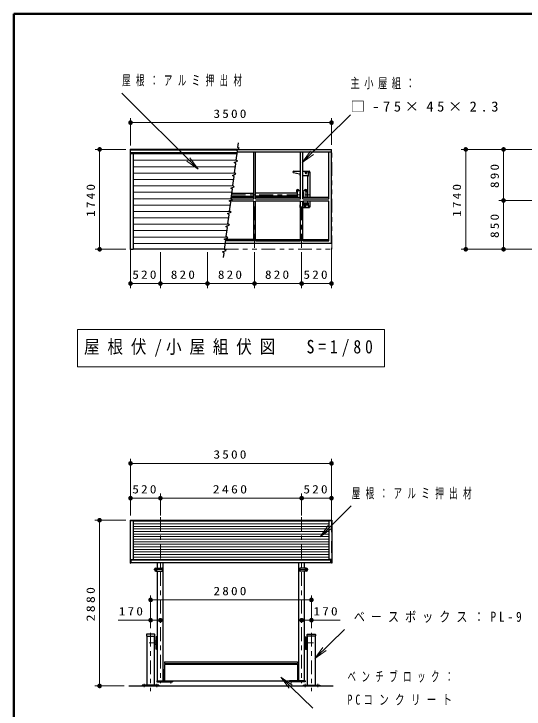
# Model space of a CAD drawing. Units: millimetres on the paper, scale 1:80. Extents: x -385 to 0, y 0 to 267.
# Drawn here: x -385 to -274, y 115.6 to 267 of the extents above; entities that cross this region are included whole.
import ezdxf

# ---------------------------------------------------------------- set-up
doc = ezdxf.new("R2010")
doc.units = ezdxf.units.MM
for name, pattern in [('USER1', [4.5, 2.5, -2]), ('USER2', [6, 3, -1, 1, -1]), ('USER3', [8, 3, -1, 1, -1, 1, -1])]:
    doc.linetypes.add(name, pattern=pattern)
doc.layers.add('1_80', color=7, linetype='Continuous', lineweight=25)
doc.layers.add('A3図枠', color=7, linetype='Continuous', lineweight=13)
doc.styles.add('ＭＳ ゴシック', font='')
doc.styles.get('ＭＳ ゴシック').set_extended_font_data('MS Gothic')

# ---------------------------------------------------------------- blocks, each defined once
blk = doc.blocks.new('open_arrow')
at = {"color": 0, "linetype": 'Continuous', "lineweight": -2}
blk.add_lwpolyline([(7.5, 1.25), (0, 0), (7.5, -1.25)], dxfattribs=at)
blk = doc.blocks.new('filled_dot')
at = {"color": 0, "linetype": 'Continuous', "lineweight": -2, "const_width": 1.25}
blk.add_lwpolyline([(-0.625, 0, 1), (0.625, 0, 1)], format="xyb", close=True, dxfattribs=at)

msp = doc.modelspace()

# ---------------------------------------------------------------- linework, layer by layer
at = {"layer": '1_80', "lineweight": 13}
for p, q in [((-344.912, 233.179), (-361.53, 249.772)), ((-359.619, 238.318), (-359.619, 244.325)), ((-322.244, 234.634), (-311.751, 245.013)), ((-315.869, 238.477), (-315.869, 244.325)), ((-359.619, 243.325), (-315.869, 243.325)), ((-360.659, 237.504), (-367.342, 237.504)), ((-366.342, 215.754), (-366.342, 237.504)), ((-359.659, 237.318), (-336.343, 237.318)), ((-359.659, 236.826), (-336.406, 236.826)), ((-264.242, 237.504), (-287.644, 237.504)), ((-286.644, 215.754), (-286.644, 237.504)), ((-278.422, 226.379), (-278.422, 237.504)), ((-336.626, 235.127), (-359.059, 235.127)), ((-336.806, 233.735), (-359.059, 233.735)), ((-336.985, 232.342), (-359.059, 232.342)), ((-337.165, 230.949), (-359.059, 230.949)), ((-337.345, 229.556), (-359.059, 229.556)), ((-337.525, 228.164), (-359.059, 228.164)), ((-337.705, 226.771), (-359.059, 226.771)), ((-262.886, 226.379), (-279.422, 226.379)), ((-278.422, 215.754), (-278.422, 226.379)), ((-337.885, 225.378), (-359.059, 225.378)), ((-338.064, 223.986), (-359.059, 223.986)), ((-338.244, 222.593), (-359.059, 222.593)), ((-338.424, 221.2), (-359.059, 221.2)), ((-338.604, 219.807), (-359.059, 219.807)), ((-338.784, 218.415), (-359.059, 218.415)), ((-338.963, 217.022), (-359.059, 217.022)), ((-360.659, 215.754), (-367.342, 215.754)), ((-359.619, 216.048), (-359.619, 207.292)), ((-353.119, 215.094), (-353.119, 207.292)), ((-342.869, 215.094), (-342.869, 207.292)), ((-332.619, 215.094), (-332.619, 207.292)), ((-322.369, 215.094), (-322.369, 207.292)), ((-315.869, 216.048), (-315.869, 207.292)), ((-264.242, 215.754), (-287.644, 215.754)), ((-353.119, 208.292), (-359.619, 208.292)), ((-342.869, 208.292), (-353.119, 208.292)), ((-332.619, 208.292), (-342.869, 208.292)), ((-322.369, 208.292), (-332.619, 208.292)), ((-315.869, 208.292), (-322.369, 208.292)), ((-371.144, 198.261), (-371.144, 190.127)), ((-304.344, 198.261), (-371.144, 198.261)), ((-304.344, 190.127), (-304.344, 198.261)), ((-371.144, 190.127), (-304.344, 190.127)), ((-359.619, 157.797), (-359.619, 170.142)), ((-315.869, 156.717), (-315.869, 170.142)), ((-359.619, 169.142), (-315.869, 169.142)), ((-353.119, 157.779), (-353.119, 162.564)), ((-322.369, 157.779), (-322.369, 162.564)), ((-359.619, 161.564), (-353.119, 161.564)), ((-353.119, 161.564), (-322.369, 161.564)), ((-322.369, 161.564), (-315.869, 161.564)), ((-318.371, 153.184), (-311.597, 159.874)), ((-360.659, 156.768), (-367.358, 156.768)), ((-366.358, 120.681), (-366.358, 156.768)), ((-359.059, 156.542), (-316.429, 156.542)), ((-359.059, 155.985), (-316.429, 155.985)), ((-359.059, 155.428), (-316.429, 155.428)), ((-359.059, 154.87), (-316.429, 154.87)), ((-359.059, 154.313), (-316.429, 154.313)), ((-359.059, 153.756), (-316.429, 153.756)), ((-359.059, 153.199), (-316.429, 153.199)), ((-359.059, 152.642), (-316.429, 152.642)), ((-359.059, 152.085), (-316.429, 152.085)), ((-359.059, 151.528), (-316.429, 151.528)), ((-359.059, 150.971), (-316.429, 150.971)), ((-359.059, 150.414), (-316.429, 150.414)), ((-359.059, 149.857), (-316.429, 149.857)), ((-359.059, 149.3), (-316.429, 149.3)), ((-359.059, 148.743), (-316.429, 148.743)), ((-359.619, 148.185), (-315.869, 148.185)), ((-359.494, 148.084), (-315.994, 148.084)), ((-355.244, 133.259), (-355.244, 140.411)), ((-355.244, 139.411), (-320.244, 139.411)), ((-320.244, 133.259), (-320.244, 140.411)), ((-362.272, 135), (-353.119, 135)), ((-322.369, 135), (-313.965, 135)), ((-319.511, 126.624), (-313.05, 132.991)), ((-326.902, 122.614), (-319.916, 115.833)), ((-360.994, 120.681), (-367.358, 120.681))]:
    msp.add_line(p, q, dxfattribs=at)
at = {"layer": '1_80'}
for p, q in [((-359.659, 237.545), (-359.659, 215.697)), ((-359.659, 237.545), (-336.314, 237.545)), ((-359.659, 236.585), (-336.438, 236.585)), ((-359.059, 236.567), (-359.059, 215.697)), ((-336.39, 236.951), (-315.869, 236.951)), ((-336.384, 236.998), (-315.869, 236.998)), ((-336.322, 237.477), (-315.869, 237.477)), ((-332.807, 226.733), (-332.807, 236.951)), ((-332.432, 226.733), (-332.432, 236.951)), ((-322.651, 226.733), (-322.651, 236.951)), ((-322.088, 226.733), (-322.088, 236.951)), ((-316.432, 226.733), (-316.432, 236.951)), ((-315.869, 217.048), (-315.869, 237.477)), ((-322.827, 232.139), (-324.123, 232.382)), ((-324.088, 232.754), (-322.651, 232.754)), ((-322.776, 232.077), (-322.776, 231.879)), ((-322.088, 232.754), (-320.713, 232.754)), ((-322.088, 231.817), (-320.938, 231.817)), ((-321.432, 232.615), (-321.582, 232.528)), ((-321.582, 232.528), (-321.582, 232.355)), ((-321.582, 232.355), (-321.432, 232.269)), ((-321.282, 232.528), (-321.432, 232.615)), ((-321.432, 232.269), (-321.282, 232.355)), ((-321.282, 232.355), (-321.282, 232.528)), ((-337.665, 227.082), (-332.807, 227.082)), ((-337.634, 227.317), (-332.807, 227.317)), ((-337.554, 227.942), (-332.807, 227.942)), ((-323.369, 227.942), (-332.432, 227.942)), ((-323.369, 227.317), (-332.432, 227.317)), ((-332.432, 227.082), (-322.651, 227.082)), ((-322.776, 228.129), (-322.776, 227.082)), ((-322.713, 228.192), (-322.651, 228.192)), ((-322.088, 228.192), (-322.026, 228.192)), ((-322.088, 227.082), (-316.432, 227.082)), ((-321.963, 228.129), (-321.963, 227.082)), ((-332.807, 226.211), (-337.777, 226.211)), ((-337.71, 226.733), (-332.807, 226.733)), ((-332.807, 217.57), (-332.807, 226.211)), ((-332.432, 226.733), (-322.651, 226.733)), ((-332.432, 217.57), (-332.432, 226.211)), ((-322.651, 226.211), (-332.432, 226.211)), ((-322.651, 217.57), (-322.651, 226.211)), ((-322.088, 226.733), (-316.432, 226.733)), ((-322.088, 217.57), (-322.088, 226.211)), ((-316.432, 226.211), (-322.088, 226.211)), ((-322.044, 226.211), (-322.044, 225.442)), ((-322.044, 225.849), (-320.938, 225.849)), ((-322.044, 225.849), (-322.044, 225.574)), ((-322.044, 225.574), (-320.938, 225.574)), ((-316.432, 217.57), (-316.432, 226.211)), ((-322.776, 225.379), (-322.776, 224.879)), ((-322.713, 225.442), (-322.651, 225.442)), ((-322.713, 224.817), (-322.651, 224.817)), ((-322.088, 225.442), (-320.938, 225.442)), ((-322.088, 224.817), (-320.713, 224.817)), ((-321.651, 225.302), (-321.801, 225.216)), ((-321.801, 225.216), (-321.801, 225.043)), ((-321.801, 225.043), (-321.651, 224.956)), ((-321.501, 225.216), (-321.651, 225.302)), ((-321.651, 224.956), (-321.501, 225.043)), ((-321.501, 225.043), (-321.501, 225.216)), ((-315.869, 217.048), (-338.975, 217.048)), ((-332.807, 217.57), (-338.908, 217.57)), ((-332.807, 217.918), (-338.863, 217.918)), ((-332.432, 217.918), (-322.651, 217.918)), ((-332.432, 217.57), (-322.651, 217.57)), ((-322.088, 217.918), (-316.432, 217.918)), ((-322.088, 217.57), (-316.432, 217.57)), ((-359.059, 215.697), (-359.659, 215.697)), ((-339.143, 215.746), (-359.059, 215.746)), ((-359.659, 156.779), (-359.659, 147.385)), ((-359.659, 156.779), (-315.829, 156.779)), ((-359.659, 156.693), (-315.829, 156.693)), ((-359.059, 156.693), (-359.059, 148.185)), ((-316.429, 156.643), (-359.059, 156.643)), ((-316.429, 156.693), (-316.429, 148.185)), ((-315.829, 156.779), (-315.829, 147.385)), ((-359.659, 148.232), (-359.059, 148.232)), ((-359.659, 147.385), (-359.619, 147.385)), ((-359.619, 148.185), (-359.619, 147.385)), ((-359.619, 147.594), (-359.494, 147.594)), ((-359.494, 147.531), (-359.494, 148.185)), ((-359.494, 147.531), (-315.994, 147.531)), ((-315.829, 148.232), (-316.429, 148.232)), ((-315.994, 147.531), (-315.994, 148.185)), ((-315.869, 147.594), (-315.994, 147.594)), ((-315.869, 148.185), (-315.869, 147.385)), ((-315.829, 147.385), (-315.869, 147.385)), ((-354.144, 130.399), (-354.401, 130.399)), ((-354.144, 131.399), (-354.144, 128.712)), ((-353.944, 131.399), (-354.144, 131.399)), ((-353.944, 131.399), (-353.944, 128.712)), ((-321.544, 131.399), (-321.344, 131.399)), ((-321.544, 131.399), (-321.544, 128.712)), ((-321.344, 131.399), (-321.344, 128.712)), ((-321.344, 130.399), (-321.088, 130.399)), ((-354.144, 129.712), (-354.401, 129.712)), ((-353.944, 128.712), (-354.144, 128.712)), ((-321.544, 128.712), (-321.344, 128.712)), ((-321.344, 129.712), (-321.088, 129.712)), ((-359.994, 120.681), (-315.494, 120.681))]:
    msp.add_line(p, q, dxfattribs=at)
at = {"layer": '1_80', "linetype": 'USER1', "lineweight": 13}
for p, q in [((-359.619, 236.567), (-359.619, 215.697)), ((-359.619, 156.693), (-359.619, 147.385)), ((-315.869, 156.693), (-315.869, 147.385))]:
    msp.add_line(p, q, dxfattribs=at)
at = {"layer": '1_80', "linetype": 'USER3', "lineweight": 13}
for p, q in [((-315.829, 215.746), (-315.829, 237.477)), ((-339.143, 215.746), (-315.829, 215.746))]:
    msp.add_line(p, q, dxfattribs=at)
at = {"layer": '1_80', "color": 2}
for p, q in [((-321.001, 231.629), (-321.063, 231.629)), ((-321.063, 231.629), (-321.063, 227.082)), ((-320.938, 232.567), (-320.938, 231.692)), ((-320.563, 232.629), (-320.876, 232.629)), ((-320.563, 232.629), (-320.563, 227.082)), ((-321.063, 226.211), (-321.063, 225.942)), ((-321.001, 225.942), (-321.063, 225.942)), ((-320.938, 225.879), (-320.938, 225.004)), ((-320.563, 226.211), (-320.563, 224.942)), ((-320.563, 224.942), (-320.876, 224.942))]:
    msp.add_line(p, q, dxfattribs=at)
at = {"layer": '1_80', "linetype": 'USER2', "lineweight": 13}
for p, q in [((-320.813, 232.569), (-320.813, 232.331)), ((-337.594, 227.629), (-319.754, 227.629)), ((-332.619, 216.094), (-332.619, 226.211)), ((-322.369, 216.094), (-322.369, 226.211)), ((-320.813, 225.256), (-320.813, 225.019)), ((-355.244, 132.259), (-355.244, 119.563)), ((-320.244, 132.259), (-320.244, 119.563))]:
    msp.add_line(p, q, dxfattribs=at)
at = {"layer": '1_80', "color": 4, "linetype": 'USER2', "lineweight": 13}
for p, q in [((-323.244, 228.802), (-323.244, 228.206)), ((-321.494, 228.802), (-321.494, 228.206)), ((-323.543, 228.504), (-322.946, 228.504)), ((-321.793, 228.504), (-321.196, 228.504)), ((-353.119, 157.459), (-353.119, 121.323)), ((-322.369, 157.459), (-322.369, 121.323)), ((-354.571, 146.001), (-352.494, 146.001)), ((-353.775, 146.001), (-354.333, 146.001)), ((-354.057, 146.195), (-354.057, 145.807)), ((-320.918, 146.001), (-322.994, 146.001)), ((-321.714, 146.001), (-321.155, 146.001)), ((-321.432, 146.195), (-321.432, 145.807)), ((-353.639, 131.149), (-354.046, 131.149)), ((-321.85, 131.149), (-321.442, 131.149)), ((-353.639, 130.056), (-355.572, 130.056)), ((-353.639, 128.962), (-354.046, 128.962)), ((-321.85, 130.056), (-319.8, 130.056)), ((-321.85, 128.962), (-321.442, 128.962)), ((-350.869, 121.185), (-350.869, 121.759)), ((-324.619, 121.185), (-324.619, 121.759))]:
    msp.add_line(p, q, dxfattribs=at)
at = {"layer": '1_80', "color": 4}
for p, q in [((-323.068, 228.681), (-322.839, 228.452)), ((-321.671, 228.681), (-321.9, 228.452)), ((-323.369, 228.174), (-323.369, 227.085)), ((-321.369, 227.085), (-321.369, 228.174)), ((-353.744, 146.313), (-353.744, 147.531)), ((-352.494, 121.781), (-352.494, 147.531)), ((-322.994, 121.781), (-322.994, 147.531)), ((-321.744, 146.313), (-321.744, 147.531)), ((-354.119, 146.313), (-352.782, 146.313)), ((-354.119, 146.157), (-353.994, 146.157)), ((-354.119, 145.845), (-353.994, 145.845)), ((-354.119, 145.688), (-352.782, 145.688)), ((-353.744, 121.781), (-353.744, 145.688)), ((-352.719, 146.251), (-352.719, 145.751)), ((-322.769, 146.251), (-322.769, 145.751)), ((-321.369, 146.313), (-322.707, 146.313)), ((-321.369, 145.688), (-322.707, 145.688)), ((-321.744, 121.781), (-321.744, 145.688)), ((-321.369, 146.157), (-321.494, 146.157)), ((-321.369, 145.845), (-321.494, 145.845)), ((-356.088, 131.556), (-356.088, 120.881)), ((-356.057, 131.556), (-354.432, 131.556)), ((-354.401, 120.881), (-354.401, 131.556)), ((-353.944, 131.399), (-353.944, 128.712)), ((-353.744, 131.399), (-353.944, 131.399)), ((-321.744, 131.399), (-321.544, 131.399)), ((-321.544, 131.399), (-321.544, 128.712)), ((-321.088, 120.881), (-321.088, 131.556)), ((-319.432, 131.556), (-321.057, 131.556)), ((-319.401, 131.556), (-319.401, 120.881)), ((-353.944, 128.712), (-353.744, 128.712)), ((-321.544, 128.712), (-321.744, 128.712)), ((-352.494, 124.281), (-352.382, 124.281)), ((-352.382, 124.281), (-352.382, 121.781)), ((-352.119, 125.406), (-352.244, 125.281)), ((-352.244, 125.281), (-352.244, 121.906)), ((-352.119, 125.406), (-323.369, 125.406)), ((-323.369, 125.406), (-323.244, 125.281)), ((-323.244, 125.281), (-323.244, 121.906)), ((-323.107, 124.281), (-323.107, 121.781)), ((-322.994, 124.281), (-323.107, 124.281)), ((-353.869, 121.781), (-350.494, 121.781)), ((-353.869, 121.781), (-353.869, 121.581)), ((-353.869, 121.581), (-350.494, 121.581)), ((-352.619, 121.581), (-352.619, 121.781)), ((-352.119, 121.781), (-352.244, 121.906)), ((-352.119, 121.781), (-323.369, 121.781)), ((-350.494, 121.781), (-350.494, 121.581)), ((-321.619, 121.781), (-324.994, 121.781)), ((-324.994, 121.781), (-324.994, 121.581)), ((-321.619, 121.581), (-324.994, 121.581)), ((-323.244, 121.906), (-323.369, 121.781)), ((-322.869, 121.581), (-322.869, 121.781)), ((-321.619, 121.781), (-321.619, 121.581)), ((-357.057, 120.881), (-357.057, 120.681)), ((-353.432, 120.881), (-357.057, 120.881)), ((-353.432, 120.681), (-357.057, 120.681)), ((-353.432, 120.881), (-353.432, 120.681)), ((-322.057, 120.881), (-318.432, 120.881)), ((-322.057, 120.881), (-322.057, 120.681)), ((-322.057, 120.681), (-318.432, 120.681)), ((-318.432, 120.881), (-318.432, 120.681))]:
    msp.add_line(p, q, dxfattribs=at)
at = {"layer": '1_80', "color": 40}
for p, q in [((-356.151, 131.893), (-356.151, 131.593)), ((-354.376, 131.931), (-356.113, 131.931)), ((-354.338, 131.593), (-354.338, 131.893)), ((-321.151, 131.593), (-321.151, 131.893)), ((-321.113, 131.931), (-319.376, 131.931)), ((-319.338, 131.893), (-319.338, 131.593)), ((-356.113, 131.556), (-354.376, 131.556)), ((-319.376, 131.556), (-321.113, 131.556))]:
    msp.add_line(p, q, dxfattribs=at)
at = {"layer": '1_80', "color": 20}
for p, q in [((-352.244, 125.893), (-352.244, 125.593)), ((-352.207, 125.931), (-323.282, 125.931)), ((-323.244, 125.893), (-323.244, 125.593)), ((-352.207, 125.556), (-323.282, 125.556))]:
    msp.add_line(p, q, dxfattribs=at)
at = {"layer": '1_80', "color": 2, "linetype": 'USER2', "lineweight": 13}
for p, q in [((-356.619, 121.131), (-356.619, 120.431)), ((-353.869, 121.131), (-353.869, 120.431)), ((-321.619, 121.131), (-321.619, 120.431)), ((-318.869, 121.131), (-318.869, 120.431))]:
    msp.add_line(p, q, dxfattribs=at)
at = {"layer": '1_80'}
msp.add_lwpolyline([(-339.376, 213.94), (-339.247, 214.937), (-339.565, 215.18), (-338.826, 215.488), (-339.144, 215.731), (-338.887, 217.714), (-339.205, 217.957), (-338.466, 218.264), (-338.784, 218.507), (-338.527, 220.491), (-338.844, 220.734), (-338.106, 221.041), (-338.424, 221.284), (-338.167, 223.267), (-338.484, 223.51), (-337.746, 223.818), (-338.064, 224.061), (-337.806, 226.044), (-338.124, 226.287), (-337.386, 226.595), (-337.703, 226.838), (-337.446, 228.821), (-337.764, 229.064), (-337.025, 229.371), (-337.343, 229.614), (-337.086, 231.598), (-337.404, 231.841), (-336.665, 232.148), (-336.983, 232.391), (-336.726, 234.374), (-337.044, 234.617), (-336.305, 234.925), (-336.623, 235.168), (-336.366, 237.151), (-336.683, 237.394), (-335.945, 237.702), (-336.263, 237.945), (-336.133, 238.942)], dxfattribs=at)
for centre, radius in [((-321.432, 232.442), 0.15), ((-321.432, 232.442), 0.1), ((-320.813, 232.442), 0.05), ((-321.651, 225.129), 0.15), ((-321.651, 225.129), 0.1), ((-320.813, 225.129), 0.05)]:
    msp.add_circle(centre, radius, dxfattribs=at)
at = {"layer": '1_80', "color": 4}
for centre in [(-323.244, 228.504), (-321.494, 228.504)]:
    msp.add_circle(centre, 0.131, dxfattribs=at)
at = {"layer": '1_80'}
for centre, radius, start, end in [((-324.088, 232.567), 0.188, 90, 259.3541), ((-322.838, 232.077), 0.0625, 0, 79.3541), ((-322.713, 231.879), 0.0625, 180, 270), ((-321.582, 232.442), 0.05, 90, 270), ((-321.357, 232.572), 0.05, 330, 150), ((-321.357, 232.312), 0.05, 210, 30), ((-320.713, 232.692), 0.0625, 0, 90), ((-322.713, 228.129), 0.0625, 90, 180), ((-322.026, 228.129), 0.0625, 0, 90), ((-322.713, 225.379), 0.0625, 90, 180), ((-322.713, 224.879), 0.0625, 180, 270), ((-321.801, 225.129), 0.05, 90, 270), ((-321.576, 225.259), 0.05, 330, 150), ((-321.576, 224.999), 0.05, 210, 30), ((-320.713, 224.879), 0.0625, 270, 0)]:
    msp.add_arc(centre, radius, start, end, dxfattribs=at)
at = {"layer": '1_80', "color": 2}
for centre, start, end in [((-321.001, 231.692), 270, 0), ((-320.876, 232.567), 90, 180), ((-321.001, 225.879), 0, 90), ((-320.876, 225.004), 180, 270)]:
    msp.add_arc(centre, 0.0625, start, end, dxfattribs=at)
at = {"layer": '1_80', "color": 4}
for centre, radius, start, end in [((-323.244, 228.504), 0.25, 45, 221.40962), ((-321.494, 228.504), 0.25, 318.59038, 135), ((-323.619, 228.174), 0.25, 0, 41.40962), ((-322.662, 228.629), 0.25, 225, 270), ((-322.076, 228.629), 0.25, 270, 315), ((-321.119, 228.174), 0.25, 138.59038, 180), ((-354.119, 146.001), 0.312, 90, 270), ((-354.119, 146.001), 0.156, 90, 270), ((-353.994, 146.001), 0.156, 270, 90), ((-352.782, 146.251), 0.0625, 0, 90), ((-352.782, 145.751), 0.0625, 270, 0), ((-322.707, 146.251), 0.0625, 90, 180), ((-322.707, 145.751), 0.0625, 180, 270), ((-321.494, 146.001), 0.156, 90, 270), ((-321.369, 146.001), 0.312, 270, 90), ((-321.369, 146.001), 0.156, 270, 90)]:
    msp.add_arc(centre, radius, start, end, dxfattribs=at)
at = {"layer": '1_80', "color": 40}
for centre, start, end in [((-356.113, 131.893), 90, 180), ((-354.376, 131.893), 0, 90), ((-321.113, 131.893), 90, 180), ((-319.376, 131.893), 0, 90), ((-356.113, 131.593), 180, 270), ((-354.376, 131.593), 270, 0), ((-321.113, 131.593), 180, 270), ((-319.376, 131.593), 270, 0)]:
    msp.add_arc(centre, 0.0375, start, end, dxfattribs=at)
at = {"layer": '1_80', "color": 20}
for centre, start, end in [((-352.207, 125.893), 90, 180), ((-323.282, 125.893), 0, 90), ((-352.207, 125.593), 180, 270), ((-323.282, 125.593), 270, 0)]:
    msp.add_arc(centre, 0.0375, start, end, dxfattribs=at)
at = {"layer": 'A3図枠', "lineweight": 50}
for p, q in [((-385, 267), (-385, 0)), ((0, 267), (-385, 267))]:
    msp.add_line(p, q, dxfattribs=at)

# ---------------------------------------------------------------- block references
at = {"layer": '1_80', "lineweight": 13, "xscale": 0.4, "yscale": 0.4}
for p in [(-359.619, 243.325), (-359.619, 208.292), (-353.119, 208.292), (-342.869, 208.292), (-332.619, 208.292), (-322.369, 208.292), (-359.619, 169.142), (-359.619, 161.564), (-353.119, 161.564), (-322.369, 161.564), (-355.244, 139.411), (-355.244, 135), (-322.369, 135)]:
    msp.add_blockref('filled_dot', p, dxfattribs=at)
for name, p, rotation in [('filled_dot', (-315.869, 243.325), 180), ('filled_dot', (-366.342, 237.504), 270), ('filled_dot', (-286.644, 237.504), 270), ('filled_dot', (-278.422, 237.504), 270), ('open_arrow', (-322.244, 234.634), 44.7), ('open_arrow', (-344.912, 233.179), 135), ('filled_dot', (-278.422, 226.379), 90), ('filled_dot', (-278.422, 226.379), 270), ('filled_dot', (-366.342, 215.754), 90), ('filled_dot', (-286.644, 215.754), 90), ('filled_dot', (-278.422, 215.754), 90), ('filled_dot', (-353.119, 208.292), 180), ('filled_dot', (-342.869, 208.292), 180), ('filled_dot', (-332.619, 208.292), 180), ('filled_dot', (-322.369, 208.292), 180), ('filled_dot', (-315.869, 208.292), 180), ('filled_dot', (-315.869, 169.142), 180), ('filled_dot', (-353.119, 161.564), 180), ('filled_dot', (-322.369, 161.564), 180), ('filled_dot', (-315.869, 161.564), 180), ('filled_dot', (-366.358, 156.768), 270), ('open_arrow', (-318.371, 153.184), 44.6), ('filled_dot', (-320.244, 139.411), 180), ('filled_dot', (-353.119, 135), 180), ('filled_dot', (-320.244, 135), 180), ('open_arrow', (-319.511, 126.624), 44.6), ('open_arrow', (-326.902, 122.614), 315.9), ('filled_dot', (-366.358, 120.681), 90)]:
    msp.add_blockref(name, p, dxfattribs=dict(at, rotation=rotation))

# ---------------------------------------------------------------- texts
at = {"layer": '1_80', "style": 'ＭＳ ゴシック'}
for s, insert, char_height, attachment_point in [('\\T1.64;\\W0.6;屋根：アルミ押出材', (-361.443, 252.422), 2.199, 4), ('\\T1.5;\\W0.65;主小屋組：', (-311.74, 251.813), 2.199, 4), ('\\T1.5;\\W1.05;□-75×45×2.3', (-311.74, 246.813), 2.199, 4), ('\\T1.33;\\W1.15;3500', (-337.744, 244.325), 1.833, 8), ('\\T1.33;\\W1.15;520', (-356.369, 209.292), 1.833, 8), ('\\T1.33;\\W1.15;820', (-347.994, 209.292), 1.833, 8), ('\\T1.33;\\W1.15;820', (-337.744, 209.292), 1.833, 8), ('\\T1.33;\\W1.15;820', (-327.494, 209.292), 1.833, 8), ('\\T1.33;\\W1.15;520', (-319.119, 209.292), 1.833, 8), ('\\T1.5;\\W0.85;屋根伏/小屋組伏図\u3000S=1/80', (-369.744, 194.194), 2.933, 4), ('\\T1.33;\\W1.15;3500', (-337.744, 170.142), 1.833, 8), ('\\T1.33;\\W1.15;520', (-356.369, 162.564), 1.833, 8), ('\\T1.33;\\W1.2;2460', (-337.744, 162.564), 1.833, 8), ('\\T1.33;\\W1.15;520', (-319.119, 162.564), 1.833, 8), ('\\T1.64;\\W0.6;屋根：アルミ押出材', (-311.461, 162.524), 2.199, 4), ('\\T1.33;\\W1.15;2800', (-337.744, 140.411), 1.833, 8), ('\\T1.33;\\W1.15;170', (-359.303, 136), 1.833, 8), ('\\T1.33;\\W1.15;170', (-316.934, 136), 1.833, 8), ('\\T1.55;\\W0.8;ベースボックス：PL-9', (-311.008, 135.641), 2.199, 4), ('\\T1.64;\\W0.6;ベンチブロック：', (-312.384, 122.633), 2.199, 4), ('\\T1.64;\\W0.7;PCコンクリート', (-312.384, 117.633), 2.199, 4)]:
    msp.add_mtext(s, dxfattribs=dict(at, insert=insert, char_height=char_height, attachment_point=attachment_point))
at = {"layer": '1_80', "char_height": 1.833, "attachment_point": 8, "rotation": 90, "style": 'ＭＳ ゴシック'}
for s, insert in [('\\T1.33;\\W1.15;890', (-279.422, 231.942)), ('\\T1.33;\\W1.15;1740', (-367.342, 226.629)), ('\\T1.33;\\W1.15;1740', (-287.644, 226.629)), ('\\T1.33;\\W1.15;850', (-279.422, 221.067)), ('\\T1.33;\\W1.2;2880', (-367.358, 138.724))]:
    msp.add_mtext(s, dxfattribs=dict(at, insert=insert))

doc.saveas('drawing.dxf')
